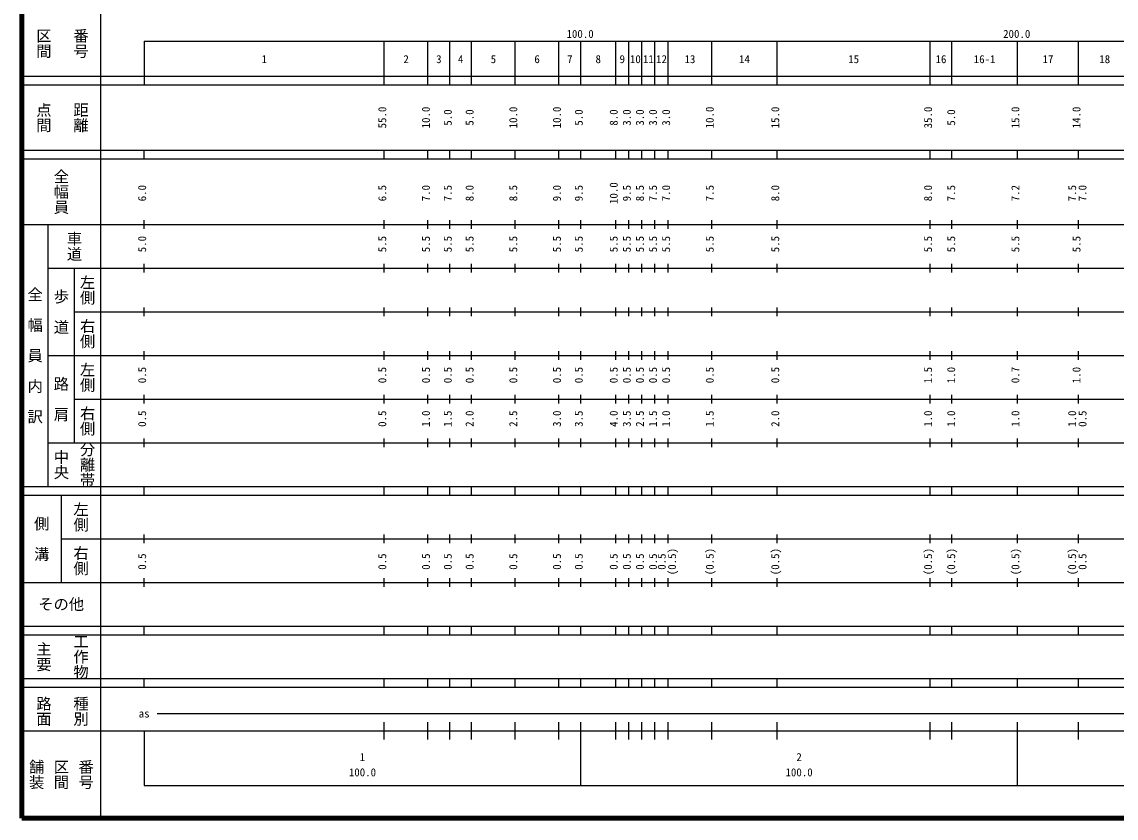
# Model space of a CAD drawing. Units: millimetres on the paper, enlarged 1000 times. Extents: x 40000 to 680000, y 20000 to 380000.
# Drawn here: x 40000 to 290610, y 20000 to 202409 of the extents above; entities that cross this region are included whole.
import ezdxf
from ezdxf.enums import TextEntityAlignment as Align

# ---------------------------------------------------------------- set-up
doc = ezdxf.new("R2010")
doc.units = ezdxf.units.MM
doc.header["$LTSCALE"] = 1000
doc.layers.add('M-TTL', color=2, linetype='Continuous', lineweight=140)
doc.layers.add('M-TTL-BAND', color=7, linetype='Continuous', lineweight=25)
doc.styles.add('@ＭＳ ゴシック', font='')
doc.styles.add('ＭＳ ゴシック', font='')
doc.styles.get('@ＭＳ ゴシック').set_extended_font_data('@MS Gothic')
doc.styles.get('ＭＳ ゴシック').set_extended_font_data('MS Gothic')

msp = doc.modelspace()

# ---------------------------------------------------------------- linework, layer by layer
at = {"layer": 'M-TTL'}
for p, q in [((40000, 380000), (40000, 20000)), ((40000, 20000), (680000, 20000))]:
    msp.add_line(p, q, dxfattribs=at)
at = {"layer": 'M-TTL-BAND'}
for p, q in [((58000, 370000), (58000, 20000)), ((68000, 198000), (579000, 198000)), ((68000, 198000), (68000, 188000)), ((123000, 188000), (123000, 198000)), ((133000, 188000), (133000, 198000)), ((138000, 188000), (138000, 198000)), ((143000, 188000), (143000, 198000)), ((153000, 188000), (153000, 198000)), ((163000, 188000), (163000, 198000)), ((168000, 188000), (168000, 198000)), ((176000, 188000), (176000, 198000)), ((179000, 188000), (179000, 198000)), ((182000, 188000), (182000, 198000)), ((185000, 188000), (185000, 198000)), ((188000, 188000), (188000, 198000)), ((198000, 188000), (198000, 198000)), ((213000, 188000), (213000, 198000)), ((248000, 188000), (248000, 198000)), ((253000, 188000), (253000, 198000)), ((268000, 188000), (268000, 198000)), ((282000, 188000), (282000, 198000)), ((40000, 190000), (579000, 190000)), ((40000, 188000), (579000, 188000)), ((40000, 173000), (579000, 173000)), ((68000, 171000), (68000, 173000)), ((123000, 171000), (123000, 173000)), ((133000, 171000), (133000, 173000)), ((138000, 171000), (138000, 173000)), ((143000, 171000), (143000, 173000)), ((153000, 171000), (153000, 173000)), ((163000, 171000), (163000, 173000)), ((168000, 171000), (168000, 173000)), ((176000, 171000), (176000, 173000)), ((179000, 171000), (179000, 173000)), ((182000, 171000), (182000, 173000)), ((185000, 171000), (185000, 173000)), ((188000, 171000), (188000, 173000)), ((198000, 171000), (198000, 173000)), ((213000, 171000), (213000, 173000)), ((248000, 171000), (248000, 173000)), ((253000, 171000), (253000, 173000)), ((268000, 171000), (268000, 173000)), ((282000, 171000), (282000, 173000)), ((40000, 171000), (579000, 171000)), ((40000, 156000), (579000, 156000)), ((46000, 96000), (46000, 156000)), ((68000, 155000), (68000, 157000)), ((123000, 155000), (123000, 157000)), ((133000, 155000), (133000, 157000)), ((138000, 155000), (138000, 157000)), ((143000, 155000), (143000, 157000)), ((153000, 155000), (153000, 157000)), ((163000, 155000), (163000, 157000)), ((168000, 155000), (168000, 157000)), ((176000, 155000), (176000, 157000)), ((179000, 155000), (179000, 157000)), ((182000, 155000), (182000, 157000)), ((185000, 155000), (185000, 157000)), ((188000, 155000), (188000, 157000)), ((198000, 155000), (198000, 157000)), ((213000, 155000), (213000, 157000)), ((248000, 155000), (248000, 157000)), ((253000, 155000), (253000, 157000)), ((268000, 155000), (268000, 157000)), ((282000, 155000), (282000, 157000)), ((46000, 146000), (579000, 146000)), ((52000, 146000), (52000, 106000)), ((68000, 145000), (68000, 147000)), ((123000, 145000), (123000, 147000)), ((133000, 145000), (133000, 147000)), ((138000, 145000), (138000, 147000)), ((143000, 145000), (143000, 147000)), ((153000, 145000), (153000, 147000)), ((163000, 145000), (163000, 147000)), ((168000, 145000), (168000, 147000)), ((176000, 145000), (176000, 147000)), ((179000, 145000), (179000, 147000)), ((182000, 145000), (182000, 147000)), ((185000, 145000), (185000, 147000)), ((188000, 145000), (188000, 147000)), ((198000, 145000), (198000, 147000)), ((213000, 145000), (213000, 147000)), ((248000, 145000), (248000, 147000)), ((253000, 145000), (253000, 147000)), ((268000, 145000), (268000, 147000)), ((282000, 145000), (282000, 147000)), ((52000, 136000), (579000, 136000)), ((68000, 135000), (68000, 137000)), ((123000, 135000), (123000, 137000)), ((133000, 135000), (133000, 137000)), ((138000, 135000), (138000, 137000)), ((143000, 135000), (143000, 137000)), ((153000, 135000), (153000, 137000)), ((163000, 135000), (163000, 137000)), ((168000, 135000), (168000, 137000)), ((176000, 135000), (176000, 137000)), ((179000, 135000), (179000, 137000)), ((182000, 135000), (182000, 137000)), ((185000, 135000), (185000, 137000)), ((188000, 135000), (188000, 137000)), ((198000, 135000), (198000, 137000)), ((213000, 135000), (213000, 137000)), ((248000, 135000), (248000, 137000)), ((253000, 135000), (253000, 137000)), ((268000, 135000), (268000, 137000)), ((282000, 135000), (282000, 137000)), ((46000, 126000), (579000, 126000)), ((68000, 125000), (68000, 127000)), ((123000, 125000), (123000, 127000)), ((133000, 125000), (133000, 127000)), ((138000, 125000), (138000, 127000)), ((143000, 125000), (143000, 127000)), ((153000, 125000), (153000, 127000)), ((163000, 125000), (163000, 127000)), ((168000, 125000), (168000, 127000)), ((176000, 125000), (176000, 127000)), ((179000, 125000), (179000, 127000)), ((182000, 125000), (182000, 127000)), ((185000, 125000), (185000, 127000)), ((188000, 125000), (188000, 127000)), ((198000, 125000), (198000, 127000)), ((213000, 125000), (213000, 127000)), ((248000, 125000), (248000, 127000)), ((253000, 125000), (253000, 127000)), ((268000, 125000), (268000, 127000)), ((282000, 125000), (282000, 127000)), ((52000, 116000), (579000, 116000)), ((68000, 115000), (68000, 117000)), ((123000, 115000), (123000, 117000)), ((133000, 115000), (133000, 117000)), ((138000, 115000), (138000, 117000)), ((143000, 115000), (143000, 117000)), ((153000, 115000), (153000, 117000)), ((163000, 115000), (163000, 117000)), ((168000, 115000), (168000, 117000)), ((176000, 115000), (176000, 117000)), ((179000, 115000), (179000, 117000)), ((182000, 115000), (182000, 117000)), ((185000, 115000), (185000, 117000)), ((188000, 115000), (188000, 117000)), ((198000, 115000), (198000, 117000)), ((213000, 115000), (213000, 117000)), ((248000, 115000), (248000, 117000)), ((253000, 115000), (253000, 117000)), ((268000, 115000), (268000, 117000)), ((282000, 115000), (282000, 117000)), ((46000, 106000), (579000, 106000)), ((68000, 105000), (68000, 107000)), ((123000, 105000), (123000, 107000)), ((133000, 105000), (133000, 107000)), ((138000, 105000), (138000, 107000)), ((143000, 105000), (143000, 107000)), ((153000, 105000), (153000, 107000)), ((163000, 105000), (163000, 107000)), ((168000, 105000), (168000, 107000)), ((176000, 105000), (176000, 107000)), ((179000, 105000), (179000, 107000)), ((182000, 105000), (182000, 107000)), ((185000, 105000), (185000, 107000)), ((188000, 105000), (188000, 107000)), ((198000, 105000), (198000, 107000)), ((213000, 105000), (213000, 107000)), ((248000, 105000), (248000, 107000)), ((253000, 105000), (253000, 107000)), ((268000, 105000), (268000, 107000)), ((282000, 105000), (282000, 107000)), ((40000, 96000), (579000, 96000)), ((68000, 94000), (68000, 96000)), ((123000, 94000), (123000, 96000)), ((133000, 94000), (133000, 96000)), ((138000, 94000), (138000, 96000)), ((143000, 94000), (143000, 96000)), ((153000, 94000), (153000, 96000)), ((163000, 94000), (163000, 96000)), ((168000, 94000), (168000, 96000)), ((176000, 94000), (176000, 96000)), ((179000, 94000), (179000, 96000)), ((182000, 94000), (182000, 96000)), ((185000, 94000), (185000, 96000)), ((188000, 94000), (188000, 96000)), ((198000, 94000), (198000, 96000)), ((213000, 94000), (213000, 96000)), ((248000, 94000), (248000, 96000)), ((253000, 94000), (253000, 96000)), ((268000, 94000), (268000, 96000)), ((282000, 94000), (282000, 96000)), ((40000, 94000), (579000, 94000)), ((49000, 94000), (49000, 74000)), ((49000, 84000), (579000, 84000)), ((68000, 83000), (68000, 85000)), ((123000, 83000), (123000, 85000)), ((133000, 83000), (133000, 85000)), ((138000, 83000), (138000, 85000)), ((143000, 83000), (143000, 85000)), ((153000, 83000), (153000, 85000)), ((163000, 83000), (163000, 85000)), ((168000, 83000), (168000, 85000)), ((176000, 83000), (176000, 85000)), ((179000, 83000), (179000, 85000)), ((182000, 83000), (182000, 85000)), ((185000, 83000), (185000, 85000)), ((188000, 83000), (188000, 85000)), ((198000, 83000), (198000, 85000)), ((213000, 83000), (213000, 85000)), ((248000, 83000), (248000, 85000)), ((253000, 83000), (253000, 85000)), ((268000, 83000), (268000, 85000)), ((282000, 83000), (282000, 85000)), ((40000, 74000), (579000, 74000)), ((68000, 73000), (68000, 75000)), ((123000, 73000), (123000, 75000)), ((133000, 73000), (133000, 75000)), ((138000, 73000), (138000, 75000)), ((143000, 73000), (143000, 75000)), ((153000, 73000), (153000, 75000)), ((163000, 73000), (163000, 75000)), ((168000, 73000), (168000, 75000)), ((176000, 73000), (176000, 75000)), ((179000, 73000), (179000, 75000)), ((182000, 73000), (182000, 75000)), ((185000, 73000), (185000, 75000)), ((188000, 73000), (188000, 75000)), ((198000, 73000), (198000, 75000)), ((213000, 73000), (213000, 75000)), ((248000, 73000), (248000, 75000)), ((253000, 73000), (253000, 75000)), ((268000, 73000), (268000, 75000)), ((282000, 73000), (282000, 75000)), ((40000, 64000), (579000, 64000)), ((68000, 62000), (68000, 64000)), ((123000, 62000), (123000, 64000)), ((133000, 62000), (133000, 64000)), ((138000, 62000), (138000, 64000)), ((143000, 62000), (143000, 64000)), ((153000, 62000), (153000, 64000)), ((163000, 62000), (163000, 64000)), ((168000, 62000), (168000, 64000)), ((176000, 62000), (176000, 64000)), ((179000, 62000), (179000, 64000)), ((182000, 62000), (182000, 64000)), ((185000, 62000), (185000, 64000)), ((188000, 62000), (188000, 64000)), ((198000, 62000), (198000, 64000)), ((213000, 62000), (213000, 64000)), ((248000, 62000), (248000, 64000)), ((253000, 62000), (253000, 64000)), ((268000, 62000), (268000, 64000)), ((282000, 62000), (282000, 64000)), ((40000, 62000), (579000, 62000)), ((40000, 52000), (579000, 52000)), ((68000, 50000), (68000, 52000)), ((123000, 50000), (123000, 52000)), ((133000, 50000), (133000, 52000)), ((138000, 50000), (138000, 52000)), ((143000, 50000), (143000, 52000)), ((153000, 50000), (153000, 52000)), ((163000, 50000), (163000, 52000)), ((168000, 50000), (168000, 52000)), ((176000, 50000), (176000, 52000)), ((179000, 50000), (179000, 52000)), ((182000, 50000), (182000, 52000)), ((185000, 50000), (185000, 52000)), ((188000, 50000), (188000, 52000)), ((198000, 50000), (198000, 52000)), ((213000, 50000), (213000, 52000)), ((248000, 50000), (248000, 52000)), ((253000, 50000), (253000, 52000)), ((268000, 50000), (268000, 52000)), ((282000, 50000), (282000, 52000)), ((40000, 50000), (579000, 50000)), ((71000, 44000), (474000, 44000)), ((123000, 38000), (123000, 42000)), ((133000, 38000), (133000, 42000)), ((138000, 38000), (138000, 42000)), ((143000, 38000), (143000, 42000)), ((153000, 38000), (153000, 42000)), ((163000, 38000), (163000, 42000)), ((168000, 27500), (168000, 42000)), ((176000, 38000), (176000, 42000)), ((179000, 38000), (179000, 42000)), ((182000, 38000), (182000, 42000)), ((185000, 38000), (185000, 42000)), ((188000, 38000), (188000, 42000)), ((198000, 38000), (198000, 42000)), ((213000, 38000), (213000, 42000)), ((248000, 38000), (248000, 42000)), ((253000, 38000), (253000, 42000)), ((268000, 27500), (268000, 42000)), ((282000, 38000), (282000, 42000)), ((40000, 40000), (579000, 40000)), ((68000, 40000), (68000, 27500)), ((68000, 27500), (579000, 27500))]:
    msp.add_line(p, q, dxfattribs=at)

# ---------------------------------------------------------------- texts
at = {"layer": 'M-TTL-BAND', "style": '@ＭＳ ゴシック'}
for s, p in [('区間', (45000, 197500)), ('番号', (53500, 197500)), ('点間', (45000, 180500)), ('距離', (53500, 180500)), ('全幅員', (49000, 163500)), ('車道', (52000, 151000)), ('左側', (55000, 141000)), ('全\u3000幅\u3000員\u3000内\u3000訳', (43000, 126000)), ('歩\u3000道', (49000, 136000)), ('右側', (55000, 131000)), ('左側', (55000, 121000)), ('路\u3000肩', (49000, 116000)), ('右側', (55000, 111000)), ('分離帯', (55000, 101000)), ('中央', (49000, 101000)), ('左側', (53500, 89000)), ('側\u3000溝', (44500, 84000)), ('右側', (53500, 79000)), ('主要', (45000, 57000)), ('工作物', (53500, 57000)), ('路面', (45000, 44500)), ('種別', (53500, 44500)), ('舗装', (43333, 30000)), ('区間', (49000, 30000)), ('番号', (54667, 30000))]:
    msp.add_text(s, height=2566, rotation=270, dxfattribs=at).set_placement(p, align=Align.MIDDLE_CENTER)
at = {"layer": 'M-TTL-BAND', "style": 'ＭＳ ゴシック'}
for s, p in [('100.0', (167844, 198195)), ('200.0', (267844, 198195)), ('1', (95500, 192405)), ('2', (128000, 192405)), ('3', (135500, 192405)), ('4', (140500, 192405)), ('5', (148000, 192405)), ('6', (158000, 192405)), ('7', (165500, 192405)), ('8', (172000, 192405)), ('9', (177500, 192405)), ('10', (180500, 192405)), ('11', (183500, 192405)), ('12', (186500, 192405)), ('13', (193000, 192405)), ('14', (205500, 192405)), ('15', (230500, 192405)), ('16', (250500, 192405)), ('16-1', (260500, 192405)), ('17', (275000, 192405)), ('18', (288000, 192405)), ('as', (68000, 42500)), ('1', (118000, 32523)), ('2', (218000, 32523)), ('100.0', (118000, 29033)), ('100.0', (218000, 29033))]:
    msp.add_text(s, height=1833, dxfattribs=at).set_placement(p, align=Align.BOTTOM_CENTER)
for s, p in [('55.0', (124000, 180500)), ('10.0', (134000, 180500)), ('5.0', (139000, 180500)), ('5.0', (144000, 180500)), ('10.0', (154000, 180500)), ('10.0', (164000, 180500)), ('5.0', (169000, 180500)), ('8.0', (177000, 180500)), ('3.0', (180000, 180500)), ('3.0', (183000, 180500)), ('3.0', (186000, 180500)), ('3.0', (189000, 180500)), ('10.0', (199000, 180500)), ('15.0', (214000, 180500)), ('35.0', (249000, 180500)), ('5.0', (254295, 180500)), ('15.0', (269000, 180500)), ('14.0', (283000, 180500)), ('10.0', (177000, 163174)), ('6.0', (69000, 163174)), ('6.5', (124000, 163174)), ('7.0', (134000, 163174)), ('7.5', (139000, 163174)), ('8.0', (144000, 163174)), ('8.5', (154000, 163174)), ('9.0', (164000, 163174)), ('9.5', (169000, 163174)), ('9.5', (180000, 163174)), ('8.5', (183000, 163174)), ('7.5', (186000, 163174)), ('7.0', (189000, 163174)), ('7.5', (199000, 163174)), ('8.0', (214000, 163174)), ('8.0', (249000, 163174)), ('7.5', (254295, 163174)), ('7.2', (269000, 163174)), ('7.5', (282000, 163174)), ('7.0', (284370, 163174)), ('5.0', (69000, 151500)), ('5.5', (124000, 151500)), ('5.5', (134000, 151500)), ('5.5', (139000, 151500)), ('5.5', (144000, 151500)), ('5.5', (154000, 151500)), ('5.5', (164000, 151500)), ('5.5', (169000, 151500)), ('5.5', (177000, 151500)), ('5.5', (180000, 151500)), ('5.5', (183000, 151500)), ('5.5', (186000, 151500)), ('5.5', (189000, 151500)), ('5.5', (199000, 151500)), ('5.5', (214000, 151500)), ('5.5', (249000, 151500)), ('5.5', (254295, 151500)), ('5.5', (269000, 151500)), ('5.5', (283000, 151500)), ('0.5', (69000, 121500)), ('0.5', (124000, 121500)), ('0.5', (134000, 121500)), ('0.5', (139000, 121500)), ('0.5', (144000, 121500)), ('0.5', (154000, 121500)), ('0.5', (164000, 121500)), ('0.5', (169000, 121500)), ('0.5', (177000, 121500)), ('0.5', (180000, 121500)), ('0.5', (183000, 121500)), ('0.5', (186000, 121500)), ('0.5', (189000, 121500)), ('0.5', (199000, 121500)), ('0.5', (214000, 121500)), ('1.5', (249000, 121500)), ('1.0', (254295, 121500)), ('0.7', (269000, 121500)), ('1.0', (283000, 121500)), ('0.5', (69000, 111500)), ('0.5', (124000, 111500)), ('1.0', (134000, 111500)), ('1.5', (139000, 111500)), ('2.0', (144000, 111500)), ('2.5', (154000, 111500)), ('3.0', (164000, 111500)), ('3.5', (169000, 111500)), ('4.0', (177000, 111500)), ('3.5', (180000, 111500)), ('2.5', (183000, 111500)), ('1.5', (186000, 111500)), ('1.0', (189000, 111500)), ('1.5', (199000, 111500)), ('2.0', (214000, 111500)), ('1.0', (249000, 111500)), ('1.0', (254295, 111500)), ('1.0', (269000, 111500)), ('1.0', (282000, 111500)), ('0.5', (284370, 111500)), ('0.5', (69000, 78764)), ('0.5', (124000, 78764)), ('0.5', (134000, 78764)), ('0.5', (139000, 78764)), ('0.5', (144000, 78764)), ('0.5', (154000, 78764)), ('0.5', (164000, 78764)), ('0.5', (169000, 78764)), ('0.5', (177000, 78764)), ('0.5', (180000, 78764)), ('0.5', (183000, 78764)), ('0.5', (186000, 78764)), ('0.5', (188000, 78764)), ('(0.5)', (190370, 78764)), ('(0.5)', (199000, 78764)), ('(0.5)', (214000, 78764)), ('(0.5)', (249000, 78764)), ('(0.5)', (254295, 78764)), ('(0.5)', (269000, 78764)), ('(0.5)', (282000, 78764)), ('0.5', (284370, 78764))]:
    msp.add_text(s, height=1833, rotation=90, dxfattribs=at).set_placement(p, align=Align.BOTTOM_CENTER)
msp.add_text('その他', height=2566, dxfattribs=at).set_placement((49000, 69000), align=Align.MIDDLE_CENTER)

doc.saveas('drawing.dxf')
